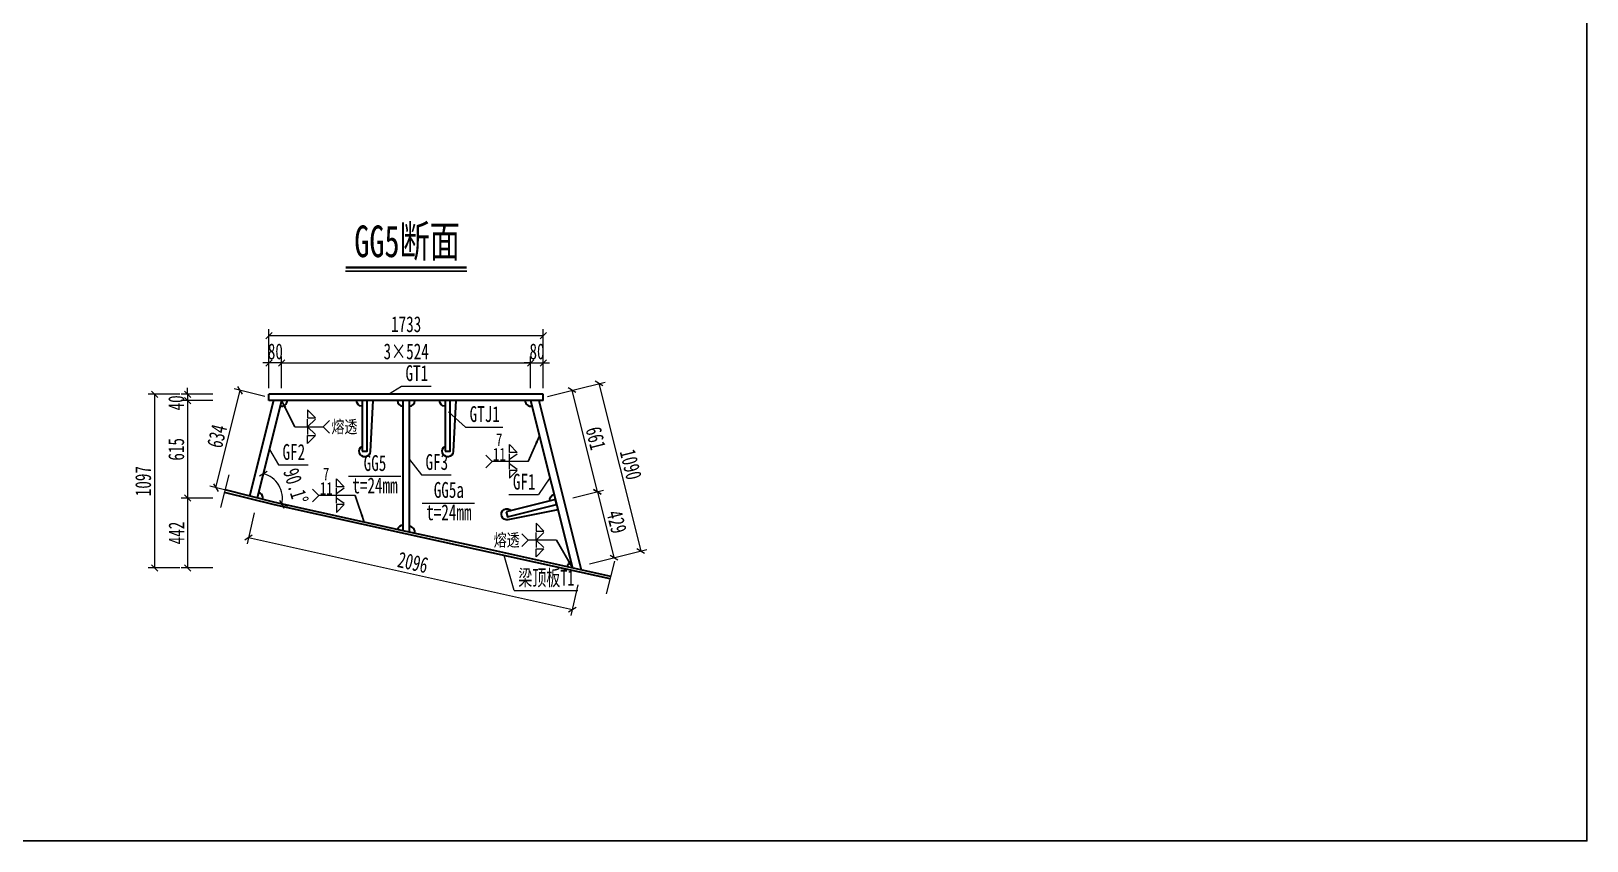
# Model space of a CAD drawing. Header units: millimetres. Extents: x -89049 to 410567, y -307459 to -100425.
# Drawn here: x 125545 to 135373, y -267986 to -262870 of the extents above; entities that cross this region are included whole.
import ezdxf
from ezdxf.enums import TextEntityAlignment as Align

# ---------------------------------------------------------------- set-up
doc = ezdxf.new("R2010")
doc.units = ezdxf.units.MM
doc.layers.get('Defpoints').update_dxf_attribs({"color": 8})
for name, color, linetype, lineweight in [('Dim', 4, 'Continuous', 15), ('文字', 7, 'Continuous', 15), ('标注线及字体', 2, 'Continuous', 15), ('桥 构造粗实', 1, 'Continuous', 30), ('细实线', 4, 'Continuous', 15)]:
    doc.layers.add(name, color=color, linetype=linetype, lineweight=lineweight)
doc.layers.add('Text', color=4, linetype='Continuous')
doc.styles.add('111', font='', dxfattribs={"width": 0.7})
doc.styles.add('BM_Dim', font='', dxfattribs={"width": 0.85})
doc.styles.add('SMEDI', font='', dxfattribs={"width": 0.75})
doc.styles.get("Standard").update_dxf_attribs({"font": ''})
doc.styles.get('111').set_extended_font_data('仿宋_GB2312')
doc.styles.get('BM_Dim').set_extended_font_data('仿宋_GB2312')
doc.styles.get('SMEDI').set_extended_font_data('仿宋_GB2312')
doc.styles.get('Standard').set_extended_font_data('仿宋_GB2312')
doc.dimstyles.new('200', dxfattribs={"dimscale": 0, "dimtxt": 2.5, "dimasz": 1, "dimexe": 1, "dimexo": 1, "dimgap": 0.6, "dimtad": 1, "dimdec": 0, "dimdsep": 46, "dimtxsty": '111', "dimblk": 'OBLIQUE', "dimcen": 0, "dimclrd": 4, "dimclre": 4, "dimclrt": 4, "dimadec": 1, "dimazin": 2, "dimtfac": 1, "dimtdec": 0, "dimtix": 1, "dimtmove": 2, "dimatfit": 3, "dimfxl": 4, "dimfxlon": 1, "dimtolj": 1, "dimlwd": -1, "dimlwe": -1, "dimarcsym": 0})
doc.dimstyles.new('MSteel_1.0_1.0', dxfattribs={"dimtxt": 3, "dimasz": 1.2, "dimexe": 1, "dimexo": 1, "dimgap": 1, "dimtad": 3, "dimtoh": 1, "dimdec": 0, "dimzin": 0, "dimdsep": 46, "dimtxsty": 'Standard', "dimblk": 'ARCHTICK', "dimcen": 0.09, "dimclrd": 3, "dimclre": 3, "dimadec": 0, "dimazin": 0, "dimtfac": 1, "dimtdec": 4, "dimtofl": 0, "dimtmove": 0, "dimatfit": 3, "dimfxl": 1, "dimtolj": 1, "dimtzin": 0, "dimarcsym": 0})

# ---------------------------------------------------------------- blocks, each defined once
blk = doc.blocks.new('28-280过焊孔')
at = {"layer": '桥 构造粗实', "color": 7}
blk.add_line((51, 0), (35, 321.7), dxfattribs=at)
for centre, start, end in [((0, 320), 2.8591, 242.8016), ((-16, 0), 90, 180)]:
    blk.add_arc(centre, 35, start, end, dxfattribs=at)
blk = doc.blocks.new('_Oblique')
at = {"color": 0, "linetype": 'ByBlock', "lineweight": -2}
blk.add_line((-0.5, -0.5), (0.5, 0.5), dxfattribs=at)
blk = doc.blocks.new('*D2072')
at = {"layer": 'Defpoints', "color": 0, "transparency": 16777216}
for p in [(126973.6, -265819.6), (129019.5, -266273.4), (128964, -266523.5)]:
    blk.add_point(p, dxfattribs=at)
at = {"layer": '细实线', "color": 4, "transparency": 16777216}
for p, q in [((126952.8, -265913.5), (126909.5, -266108.7)), ((126918.2, -266069.7), (128964, -266523.5)), ((128998.6, -266367.2), (128955.3, -266562.5))]:
    blk.add_line(p, q, dxfattribs=at)
at = {"layer": '细实线', "color": 4, "transparency": 16777216, "xscale": 40, "yscale": 40, "zscale": 40}
for p, rotation in [((126918.2, -266069.7), 167.4944819550075), ((128964, -266523.5), 347.4944819550075)]:
    blk.add_blockref('_Oblique', p, dxfattribs=dict(at, rotation=rotation))
at = {"layer": '细实线', "color": 4, "transparency": 16777216, "insert": (127956.6, -266226.7), "char_height": 100, "attachment_point": 5, "rotation": 347.49448, "style": '111'}
blk.add_mtext('\\A1;2096', dxfattribs=at)
blk = doc.blocks.new('全融透2')
at = {"layer": 'Dim'}
blk.add_line((0, 0), (-4.48, 0), dxfattribs=at)
for points in [[(-3.23, 2.65), (-3.23, 1.41), (-2, 1.41)], [(-3.23, -2.65), (-3.23, -1.41), (-2, -1.41)]]:
    blk.add_lwpolyline(points, close=True, dxfattribs=at)
for points in [[(-5.48, 1), (-4.48, 0), (-5.48, -1)], [(-2, 1.21), (-3.23, 0), (-3.23, 1.21)], [(-2, -1.21), (-3.23, 0), (-3.23, -1.21)]]:
    blk.add_lwpolyline(points, dxfattribs=at)
at = {"layer": 'Text', "style": 'SMEDI', "width": 0.75}
blk.add_text('熔透', height=2, dxfattribs=at).set_placement((-9.92, 0), align=Align.MIDDLE_LEFT)
blk = doc.blocks.new('_ArchTick')
at = {"color": 0, "linetype": 'ByBlock', "const_width": 0.15}
blk.add_lwpolyline([(-0.5, -0.5), (0.5, 0.5)], dxfattribs=at)
blk = doc.blocks.new('全融透1')
at = {"layer": 'Dim'}
blk.add_line((0, 0), (4.48, 0), dxfattribs=at)
for points in [[(2, 2.65), (2, 1.41), (3.23, 1.41)], [(2, -2.65), (2, -1.41), (3.23, -1.41)]]:
    blk.add_lwpolyline(points, close=True, dxfattribs=at)
for points in [[(3.23, 1.21), (2, 0), (2, 1.21)], [(3.23, -1.21), (2, 0), (2, -1.21)], [(5.48, 1), (4.48, 0), (5.48, -1)]]:
    blk.add_lwpolyline(points, dxfattribs=at)
at = {"layer": 'Text', "style": 'SMEDI', "width": 0.75}
blk.add_text('熔透', height=2, dxfattribs=at).set_placement((5.77, 0), align=Align.MIDDLE_LEFT)
blk = doc.blocks.new('半融透2')
at = {"layer": 'Dim'}
for p, q in [((0, 0), (-5.71, 0)), ((-2.95, 0.34), (-1.72, 1.21)), ((-2.95, -0.34), (-1.72, -1.21))]:
    blk.add_line(p, q, dxfattribs=at)
for points in [[(-1.72, 1.41), (-2.95, 1.41), (-2.95, 2.65)], [(-1.72, -1.41), (-2.95, -1.41), (-2.95, -2.65)]]:
    blk.add_lwpolyline(points, close=True, dxfattribs=at)
for points in [[(-6.71, -1), (-5.71, 0), (-6.71, 1)], [(-2.95, -1.21), (-2.95, 0), (-2.95, 1.21)]]:
    blk.add_lwpolyline(points, dxfattribs=at)
at = {"layer": 'Text', "style": 'SMEDI', "width": 0.75}
blk.add_text('7', height=2, dxfattribs=at).set_placement((-5.1, 3.42), align=Align.MIDDLE_LEFT)
blk = doc.blocks.new('*D2112')
at = {"layer": 'Defpoints', "color": 0, "transparency": 16777216}
for p in [(127047.5, -264965.4), (127047.5, -265204.1), (127127.5, -265204.1)]:
    blk.add_point(p, dxfattribs=at)
at = {"layer": '细实线', "color": 4, "transparency": 16777216}
for p, q in [((127047.5, -264965.4), (127007.5, -264965.4)), ((127047.5, -265125.4), (127047.5, -264925.4)), ((127127.5, -264965.4), (127047.5, -264965.4)), ((127127.5, -265125.4), (127127.5, -264925.4)), ((127127.5, -264965.4), (127167.5, -264965.4))]:
    blk.add_line(p, q, dxfattribs=at)
at = {"layer": '细实线', "color": 4, "transparency": 16777216, "xscale": 40, "yscale": 40, "zscale": 40}
blk.add_blockref('_Oblique', (127047.5, -264965.4), dxfattribs=at)
at = {"layer": '细实线', "color": 4, "transparency": 16777216, "xscale": 40, "yscale": 40, "zscale": 40, "rotation": 180}
blk.add_blockref('_Oblique', (127127.5, -264965.4), dxfattribs=at)
at = {"layer": '细实线', "color": 4, "transparency": 16777216, "insert": (127087.5, -264893.8), "char_height": 100, "attachment_point": 5, "style": '111'}
blk.add_mtext('\\A1;80', dxfattribs=at)
blk = doc.blocks.new('*D2113')
at = {"layer": 'Defpoints', "color": 0, "transparency": 16777216}
for p in [(128700.6, -264965.4), (127127.5, -265204.1), (128700.6, -265204.1)]:
    blk.add_point(p, dxfattribs=at)
at = {"layer": '细实线', "color": 4, "transparency": 16777216}
for p, q in [((127127.5, -265125.4), (127127.5, -264925.4)), ((127127.5, -264965.4), (128700.6, -264965.4)), ((128700.6, -265125.4), (128700.6, -264925.4))]:
    blk.add_line(p, q, dxfattribs=at)
at = {"layer": '细实线', "color": 4, "transparency": 16777216, "xscale": 40, "yscale": 40, "zscale": 40, "rotation": 180}
blk.add_blockref('_Oblique', (127127.5, -264965.4), dxfattribs=at)
at = {"layer": '细实线', "color": 4, "transparency": 16777216, "xscale": 40, "yscale": 40, "zscale": 40}
blk.add_blockref('_Oblique', (128700.6, -264965.4), dxfattribs=at)
at = {"layer": '细实线', "color": 4, "transparency": 16777216, "insert": (127914.1, -264893.8), "char_height": 100, "attachment_point": 5, "style": '111'}
blk.add_mtext('\\A1;3×524', dxfattribs=at)
blk = doc.blocks.new('*D2114')
at = {"layer": 'Defpoints', "color": 0, "transparency": 16777216}
for p in [(128780.6, -264965.4), (128700.6, -265204.1), (128780.6, -265204.1)]:
    blk.add_point(p, dxfattribs=at)
at = {"layer": '细实线', "color": 4, "transparency": 16777216}
for p, q in [((128700.6, -264965.4), (128660.6, -264965.4)), ((128700.6, -265125.4), (128700.6, -264925.4)), ((128700.6, -264965.4), (128780.6, -264965.4)), ((128780.6, -265125.4), (128780.6, -264925.4)), ((128780.6, -264965.4), (128820.6, -264965.4))]:
    blk.add_line(p, q, dxfattribs=at)
at = {"layer": '细实线', "color": 4, "transparency": 16777216, "xscale": 40, "yscale": 40, "zscale": 40}
blk.add_blockref('_Oblique', (128700.6, -264965.4), dxfattribs=at)
at = {"layer": '细实线', "color": 4, "transparency": 16777216, "xscale": 40, "yscale": 40, "zscale": 40, "rotation": 180}
blk.add_blockref('_Oblique', (128780.6, -264965.4), dxfattribs=at)
at = {"layer": '细实线', "color": 4, "transparency": 16777216, "insert": (128740.6, -264893.8), "char_height": 100, "attachment_point": 5, "style": '111'}
blk.add_mtext('\\A1;80', dxfattribs=at)
blk = doc.blocks.new('*D2115')
at = {"layer": 'Defpoints', "color": 0, "transparency": 16777216}
for p in [(128780.6, -264793.4), (127047.5, -265164.1), (128780.6, -265164.1)]:
    blk.add_point(p, dxfattribs=at)
at = {"layer": '细实线', "color": 4, "transparency": 16777216}
for p, q in [((127047.5, -264953.4), (127047.5, -264753.4)), ((128780.6, -264953.4), (128780.6, -264753.4)), ((127047.5, -264793.4), (128780.6, -264793.4))]:
    blk.add_line(p, q, dxfattribs=at)
at = {"layer": '细实线', "color": 4, "transparency": 16777216, "xscale": 40, "yscale": 40, "zscale": 40, "rotation": 180}
blk.add_blockref('_Oblique', (127047.5, -264793.4), dxfattribs=at)
at = {"layer": '细实线', "color": 4, "transparency": 16777216, "xscale": 40, "yscale": 40, "zscale": 40}
blk.add_blockref('_Oblique', (128780.6, -264793.4), dxfattribs=at)
at = {"layer": '细实线', "color": 4, "transparency": 16777216, "insert": (127914.1, -264721.9), "char_height": 100, "attachment_point": 5, "style": '111'}
blk.add_mtext('\\A1;1733', dxfattribs=at)
blk = doc.blocks.new('*D2132')
at = {"layer": 'Defpoints', "color": 0, "transparency": 16777216}
for p in [(126865.7, -265138.7), (127127.5, -265204.1), (126973.6, -265819.6)]:
    blk.add_point(p, dxfattribs=at)
at = {"layer": '细实线', "color": 4, "transparency": 16777216}
for p, q in [((126711.8, -265754.2), (126865.7, -265138.7)), ((127021, -265177.5), (126826.9, -265129)), ((126867, -265793), (126673, -265744.5))]:
    blk.add_line(p, q, dxfattribs=at)
at = {"layer": '细实线', "color": 4, "transparency": 16777216, "xscale": 40, "yscale": 40, "zscale": 40}
for p, rotation in [((126865.7, -265138.7), 75.96054315129734), ((126711.8, -265754.2), 255.9605431512973)]:
    blk.add_blockref('_Oblique', p, dxfattribs=dict(at, rotation=rotation))
at = {"layer": '细实线', "color": 4, "transparency": 16777216, "insert": (126719.3, -265429.1), "char_height": 100, "attachment_point": 5, "rotation": 75.96054, "style": '111'}
blk.add_mtext('\\A1;634', dxfattribs=at)
blk = doc.blocks.new('*D2154')
at = {"layer": 'Defpoints', "color": 0, "transparency": 16777216}
for p in [(128962.4, -265138.7), (128700.6, -265204.1), (128860.9, -265845.3)]:
    blk.add_point(p, dxfattribs=at)
at = {"layer": '细实线', "color": 4, "transparency": 16777216}
for p, q in [((128807.2, -265177.5), (129001.2, -265129)), ((129122.7, -265779.8), (128962.4, -265138.7)), ((128967.5, -265818.6), (129161.5, -265770.1))]:
    blk.add_line(p, q, dxfattribs=at)
at = {"layer": '细实线', "color": 4, "transparency": 16777216, "xscale": 40, "yscale": 40, "zscale": 40}
for p, rotation in [((128962.4, -265138.7), 104.0371297283108), ((129122.7, -265779.8), 284.0371297283108)]:
    blk.add_blockref('_Oblique', p, dxfattribs=dict(at, rotation=rotation))
at = {"layer": '细实线', "color": 4, "transparency": 16777216, "insert": (129112, -265441.9), "char_height": 100, "attachment_point": 5, "rotation": 284.03713, "style": '111'}
blk.add_mtext('\\A1;661', dxfattribs=at)
blk = doc.blocks.new('*D2155')
at = {"layer": 'Defpoints', "color": 0, "transparency": 16777216}
for p in [(128860.9, -265845.3), (128964.9, -266261.4), (129226.7, -266195.9)]:
    blk.add_point(p, dxfattribs=at)
at = {"layer": '细实线', "color": 4, "transparency": 16777216}
for p, q in [((128967.5, -265818.6), (129161.5, -265770.1)), ((129122.7, -265779.8), (129226.7, -266195.9)), ((129071.5, -266234.7), (129265.5, -266186.2))]:
    blk.add_line(p, q, dxfattribs=at)
at = {"layer": '细实线', "color": 4, "transparency": 16777216, "xscale": 40, "yscale": 40, "zscale": 40}
for p, rotation in [((129122.7, -265779.8), 104.0349737151969), ((129226.7, -266195.9), 284.0349737151969)]:
    blk.add_blockref('_Oblique', p, dxfattribs=dict(at, rotation=rotation))
at = {"layer": '细实线', "color": 4, "transparency": 16777216, "insert": (129244.2, -265970.5), "char_height": 100, "attachment_point": 5, "rotation": 284.03497, "style": '111'}
blk.add_mtext('\\A1;429', dxfattribs=at)
blk = doc.blocks.new('*D2156')
at = {"layer": 'Defpoints', "color": 0, "transparency": 16777216}
for p in [(128700.6, -265204.1), (129395.9, -266153.6), (128964.9, -266261.4)]:
    blk.add_point(p, dxfattribs=at)
at = {"layer": '细实线', "color": 4, "transparency": 16777216}
for p, q in [((128976.4, -265135.2), (129170.4, -265086.7)), ((129131.6, -265096.4), (129395.9, -266153.6)), ((129240.7, -266192.4), (129434.7, -266143.9))]:
    blk.add_line(p, q, dxfattribs=at)
at = {"layer": '细实线', "color": 4, "transparency": 16777216, "xscale": 40, "yscale": 40, "zscale": 40}
for p, rotation in [((129131.6, -265096.4), 104.0362811810564), ((129395.9, -266153.6), 284.0362811810564)]:
    blk.add_blockref('_Oblique', p, dxfattribs=dict(at, rotation=rotation))
at = {"layer": '细实线', "color": 4, "transparency": 16777216, "insert": (129333.2, -265607.7), "char_height": 100, "attachment_point": 5, "rotation": 284.03628, "style": '111'}
blk.add_mtext('\\A1;1090', dxfattribs=at)
blk = doc.blocks.new('*D2166')
at = {"layer": 'Defpoints', "color": 0, "transparency": 16777216}
for p in [(127047.5, -265164.1), (126533.4, -265204.2), (127047.5, -265204.2)]:
    blk.add_point(p, dxfattribs=at)
at = {"layer": '细实线', "color": 4, "transparency": 16777216}
for p, q in [((126693.4, -265164.1), (126493.4, -265164.1)), ((126533.4, -265164.1), (126533.4, -265124.1)), ((126533.4, -265164.1), (126533.4, -265204.2)), ((126693.4, -265204.2), (126493.4, -265204.2)), ((126533.4, -265204.2), (126533.4, -265244.2))]:
    blk.add_line(p, q, dxfattribs=at)
at = {"layer": '细实线', "color": 4, "transparency": 16777216, "xscale": 40, "yscale": 40, "zscale": 40}
for p, rotation in [((126533.4, -265164.1), 270), ((126533.4, -265204.2), 90)]:
    blk.add_blockref('_Oblique', p, dxfattribs=dict(at, rotation=rotation))
at = {"layer": '细实线', "color": 4, "transparency": 16777216, "insert": (126461.8, -265218.3), "char_height": 100, "attachment_point": 5, "rotation": 90, "style": '111'}
blk.add_mtext('\\A1;40', dxfattribs=at)
blk = doc.blocks.new('*D2167')
at = {"layer": 'Defpoints', "color": 0, "transparency": 16777216}
for p in [(127047.5, -265204.2), (126533.4, -265819.6), (126973.6, -265819.6)]:
    blk.add_point(p, dxfattribs=at)
at = {"layer": '细实线', "color": 4, "transparency": 16777216}
for p, q in [((126693.4, -265204.2), (126493.4, -265204.2)), ((126533.4, -265204.2), (126533.4, -265819.6)), ((126693.4, -265819.6), (126493.4, -265819.6))]:
    blk.add_line(p, q, dxfattribs=at)
at = {"layer": '细实线', "color": 4, "transparency": 16777216, "xscale": 40, "yscale": 40, "zscale": 40}
for p, rotation in [((126533.4, -265204.2), 90), ((126533.4, -265819.6), 270)]:
    blk.add_blockref('_Oblique', p, dxfattribs=dict(at, rotation=rotation))
at = {"layer": '细实线', "color": 4, "transparency": 16777216, "insert": (126461.8, -265511.9), "char_height": 100, "attachment_point": 5, "rotation": 90, "style": '111'}
blk.add_mtext('\\A1;615', dxfattribs=at)
blk = doc.blocks.new('*D2168')
at = {"layer": 'Defpoints', "color": 0, "transparency": 16777216}
for p in [(126973.6, -265819.6), (126533.4, -266261.4), (128964.9, -266261.4)]:
    blk.add_point(p, dxfattribs=at)
at = {"layer": '细实线', "color": 4, "transparency": 16777216}
for p, q in [((126693.4, -265819.6), (126493.4, -265819.6)), ((126533.4, -265819.6), (126533.4, -266261.4)), ((126693.4, -266261.4), (126493.4, -266261.4))]:
    blk.add_line(p, q, dxfattribs=at)
at = {"layer": '细实线', "color": 4, "transparency": 16777216, "xscale": 40, "yscale": 40, "zscale": 40}
for p, rotation in [((126533.4, -265819.6), 90), ((126533.4, -266261.4), 270)]:
    blk.add_blockref('_Oblique', p, dxfattribs=dict(at, rotation=rotation))
at = {"layer": '细实线', "color": 4, "transparency": 16777216, "insert": (126462.9, -266040.5), "char_height": 100, "attachment_point": 5, "rotation": 90, "style": '111'}
blk.add_mtext('\\A1;442', dxfattribs=at)
blk = doc.blocks.new('*D2169')
at = {"layer": 'Defpoints', "color": 0, "transparency": 16777216}
for p in [(127047.5, -265164.1), (126324.5, -266261.4), (128964.9, -266261.4)]:
    blk.add_point(p, dxfattribs=at)
at = {"layer": '细实线', "color": 4, "transparency": 16777216}
for p, q in [((126484.5, -265164.1), (126284.5, -265164.1)), ((126324.5, -265164.1), (126324.5, -266261.4)), ((126484.5, -266261.4), (126284.5, -266261.4))]:
    blk.add_line(p, q, dxfattribs=at)
at = {"layer": '细实线', "color": 4, "transparency": 16777216, "xscale": 40, "yscale": 40, "zscale": 40}
for p, rotation in [((126324.5, -265164.1), 90), ((126324.5, -266261.4), 270)]:
    blk.add_blockref('_Oblique', p, dxfattribs=dict(at, rotation=rotation))
at = {"layer": '细实线', "color": 4, "transparency": 16777216, "insert": (126253, -265712.8), "char_height": 100, "attachment_point": 5, "rotation": 90, "style": '111'}
blk.add_mtext('\\A1;1097', dxfattribs=at)
blk = doc.blocks.new('*D2187')
at = {"layer": 'Defpoints', "color": 0, "transparency": 16777216}
for p in [(127127.5, -265204.1), (126769.9, -265768.5), (126973.6, -265819.6), (127086, -265847.9), (127129.1, -265788.5)]:
    blk.add_point(p, dxfattribs=at)
at = {"layer": '细实线', "color": 4, "transparency": 16777216}
blk.add_line((127124.8, -265857.6), (127166.2, -265868), dxfattribs=at)
blk.add_arc((126973.6, -265819.6), 158.5, 345.90222, 75.96372, dxfattribs=at)
at = {"layer": '细实线', "color": 4, "transparency": 16777216, "xscale": 40, "yscale": 40, "zscale": 40}
for p, rotation in [((127012.1, -265665.8), 165.9637188193401), ((127127.4, -265858.3), 255.9022180603406)]:
    blk.add_blockref('_Oblique', p, dxfattribs=dict(at, rotation=rotation))
at = {"layer": '细实线', "color": 4, "transparency": 16777216, "insert": (127216.5, -265744), "char_height": 100, "attachment_point": 5, "rotation": 287.29601, "style": '111'}
blk.add_mtext('\\A1;90.1%%d', dxfattribs=at)

msp = doc.modelspace()

# ---------------------------------------------------------------- linework, layer by layer
at = {"color": 4}
msp.add_line((127531.1, -264386.7), (128297, -264386.7), dxfattribs=at)
at = {"color": 6, "const_width": 14.4}
msp.add_lwpolyline([(127531.1, -264362.7), (128297, -264362.7)], dxfattribs=at)
at = {"layer": 'Defpoints'}
msp.add_lwpolyline([(119973.4, -257753.6), (135373.4, -257753.6), (135373.4, -267985.6), (119973.4, -267985.6)], close=True, dxfattribs=at)
at = {"layer": '桥 构造粗实'}
for p, q in [((128780.6, -265164.1), (127047.5, -265164.1)), ((127047.5, -265204.1), (127047.5, -265164.1)), ((128780.6, -265204.1), (128780.6, -265164.1)), ((127076, -265204.1), (126925.1, -265807.5)), ((127127.5, -265204.1), (126973.6, -265819.6)), ((128780.6, -265204.1), (127047.5, -265204.1)), ((127894.1, -266025.7), (127894.1, -265204.1)), ((127934.1, -266034.5), (127934.1, -265204.1)), ((128700.6, -265204.1), (128964.9, -266261.4)), ((128752.1, -265204.1), (129019.5, -266273.4))]:
    msp.add_line(p, q, dxfattribs=at)
at = {"layer": '桥 构造粗实', "color": 7}
for points in [[(127635.9, -265524.1), (127667.9, -265524.1), (127667.9, -265204.1), (127635.9, -265204.1)], [(128160.3, -265524.1), (128192.3, -265524.1), (128192.2, -265204.1), (128160.2, -265204.1)], [(128546.6, -265907.4), (128554.3, -265938.4), (128864.8, -265860.8), (128857, -265829.8)]]:
    msp.add_lwpolyline(points, close=True, dxfattribs=at)
at = {"layer": '桥 构造粗实'}
for points in [[(129206.3, -266314.5), (128372.7, -266131), (127914.1, -266030.1), (127086, -265847.9), (126769.9, -265768.5)], [(129202.4, -266330), (128369.3, -266146.7), (127910.6, -266045.7), (127082.4, -265863.4), (126766, -265784)]]:
    msp.add_lwpolyline(points, dxfattribs=at)
for centre, start, end in [((127127.5, -265204.1), 255.96417, 0.00022), ((127894.1, -265204.1), 180, 270), ((127934.1, -265204.1), 270, 360), ((128700.6, -265204.1), 179.99978, 284.03583), ((126973.6, -265819.6), 345.90222, 75.96372), ((127894.1, -266025.7), 90, 167.58775), ((127934.1, -266034.5), 347.58766, 90), ((128964.9, -266261.4), 104.03628, 167.58758)]:
    msp.add_arc(centre, 35, start, end, dxfattribs=at)
at = {"layer": '细实线'}
for p, q in [((127803.2, -265164.1), (127883.9, -265111.9)), ((127883.9, -265111.9), (128072, -265111.9)), ((128288.5, -265371.8), (128181.8, -265275.7)), ((128288.5, -265371.8), (128525, -265371.8)), ((127050.6, -265511.9), (127106.9, -265609.8)), ((127106.9, -265609.8), (127295, -265609.8)), ((127934.1, -265575.5), (128010.3, -265673.5)), ((126793.8, -265673.4), (126742.1, -265879.1)), ((127549.4, -265681.5), (127880.2, -265681.5)), ((128010.3, -265673.5), (128198.4, -265673.5)), ((128822.4, -265691.3), (128750.3, -265797.7)), ((128016.1, -265851.2), (128346.8, -265851.2)), ((128562.2, -265797.7), (128750.3, -265797.7)), ((128597.1, -266404.5), (128533.2, -266182.8)), ((129230.2, -266219.4), (129178.5, -266425.1)), ((128597.1, -266404.5), (128998, -266404.5))]:
    msp.add_line(p, q, dxfattribs=at)

# ---------------------------------------------------------------- block references
at = {"layer": '细实线', "xscale": 40, "yscale": 40, "zscale": 40}
for name, p in [('全融透1', (127211.4, -265369)), ('半融透2', (128684.9, -265588.2)), ('半融透2', (127591.5, -265804.5)), ('全融透2', (128864.1, -266084.7))]:
    msp.add_blockref(name, p, dxfattribs=at)
at = {"layer": '细实线', "xscale": -1}
for p, rotation in [((127651.9, -265204.1), 180.0051313810905), ((128176.2, -265204.1), 180.0051313810905), ((128860.9, -265845.3), 104.036624505605)]:
    msp.add_blockref('28-280过焊孔', p, dxfattribs=dict(at, rotation=rotation))

# ---------------------------------------------------------------- texts
at = {"layer": 'Text', "style": 'SMEDI', "width": 0.75}
for p in [(128462, -265542.6), (127368.6, -265758.9)]:
    msp.add_text('11', height=80, dxfattribs=at).set_placement(p, align=Align.MIDDLE_LEFT)
at = {"layer": '文字', "style": 'BM_Dim'}
for s, width, p in [('GT1', 0.7, (127981.5, -265110.5)), ('GTJ1', 0.7, (128410.3, -265369)), ('GF2', 0.7, (127204.5, -265608.3)), ('GG5', 0.7, (127717.1, -265678.6)), ('GF3', 0.7, (128107.9, -265672)), ('GF1', 0.7, (128659.9, -265796.3)), ('t=24mm', 0.7, (127717.1, -265819.9)), ('GG5a', 0.7, (128183.7, -265848.3)), ('t=24mm', 0.7, (128183.7, -265989.6)), ('梁顶板T1', 0.65, (128799.5, -266403))]:
    msp.add_text(s, height=100, dxfattribs=dict(at, width=width)).set_placement(p, align=Align.BOTTOM_CENTER)
at = {"layer": '标注线及字体', "style": '111', "width": 0.7}
msp.add_text('GG5断面', height=200, dxfattribs=at).set_placement((127920.1, -264194.3), align=Align.MIDDLE)

# ---------------------------------------------------------------- dimensions: what is measured, and where the dimension line sits
at = {"layer": '细实线'}
for base, p1, p2, picture, middle in [((128780.6, -264793.4), (127047.5, -265164.1), (128780.6, -265164.1), '*D2115', (127914.1, -264721.9)), ((127047.5, -264965.4), (127127.5, -265204.1), (127047.5, -265204.1), '*D2112', (127087.5, -264893.8)), ((128780.6, -264965.4), (128700.6, -265204.1), (128780.6, -265204.1), '*D2114', (128740.6, -264893.8))]:
    dim = msp.add_linear_dim(base=base, p1=p1, p2=p2, dimstyle='200', override={"dimscale": 40, "dimblk": 'Oblique'}, dxfattribs=at)
    dim.commit()
    dim.dimension.update_dxf_attribs({"geometry": picture, "text_midpoint": middle})
dim = msp.add_linear_dim(base=(128700.6, -264965.4), p1=(127127.5, -265204.1), p2=(128700.6, -265204.1), text='3×524', dimstyle='200', override={"dimscale": 40, "dimtxsty": '111', "dimblk": 'Oblique'}, dxfattribs=at)
dim.commit()
dim.dimension.update_dxf_attribs({"geometry": '*D2113', "text_midpoint": (127914.1, -264893.8)})
for p1, p2, distance, picture, middle in [((128700.6, -265204.1), (128964.9, -266261.4), 444.3, '*D2156', (129333.2, -265607.7)), ((126973.6, -265819.6), (127127.5, -265204.1), 269.8, '*D2132', (126719.3, -265429.1)), ((128860.9, -265845.3), (128700.6, -265204.1), -269.8, '*D2154', (129112, -265441.9)), ((128860.9, -265845.3), (128964.9, -266261.4), 269.9, '*D2155', (129244.2, -265970.5)), ((126973.6, -265819.6), (129019.5, -266273.4), -256.1, '*D2072', (127956.6, -266226.7))]:
    dim = msp.add_aligned_dim(p1=p1, p2=p2, distance=distance, dimstyle='200', override={"dimscale": 40, "dimblk": 'Oblique'}, dxfattribs=at)
    dim.commit()
    dim.dimension.update_dxf_attribs({"geometry": picture, "text_midpoint": middle})
for base, p1, p2, picture, middle in [((126324.5, -266261.4), (127047.5, -265164.1), (128964.9, -266261.4), '*D2169', (126253, -265712.8)), ((126533.4, -265819.6), (127047.5, -265204.2), (126973.6, -265819.6), '*D2167', (126461.8, -265511.9)), ((126533.4, -266261.4), (126973.6, -265819.6), (128964.9, -266261.4), '*D2168', (126462.9, -266040.5))]:
    dim = msp.add_linear_dim(base=base, p1=p1, p2=p2, angle=90, dimstyle='200', override={"dimscale": 40, "dimblk": 'Oblique'}, dxfattribs=at)
    dim.commit()
    dim.dimension.update_dxf_attribs({"geometry": picture, "text_midpoint": middle})
dim = msp.add_linear_dim(base=(126533.4, -265204.2), p1=(127047.5, -265164.1), p2=(127047.5, -265204.2), angle=90, dimstyle='200', override={"dimscale": 40, "dimblk": 'Oblique'}, dxfattribs=at)
dim.commit()
dim.dimension.update_dxf_attribs({"geometry": '*D2166', "text_midpoint": (126461.8, -265218.3), "dimtype": 160})
dim = msp.add_angular_dim_2l(base=(127129.1, -265788.5), line1=((127127.5, -265204.1), (126973.6, -265819.6)), line2=((127086, -265847.9), (126769.9, -265768.5)), dimstyle='200', override={"dimscale": 40, "dimblk": 'Oblique'}, dxfattribs=at)
dim.commit()
dim.dimension.update_dxf_attribs({"geometry": '*D2187', "text_midpoint": (127216.5, -265744), "dimtype": 162})

# ---------------------------------------------------------------- leaders
at = {"layer": 'Dim'}
for points in [[(127127.5, -265204.1), (127211.4, -265369)], [(128756.4, -265426.8), (128684.9, -265588.2)], [(127649.6, -265971.9), (127591.5, -265804.5)], [(128964.9, -266261.4), (128864.1, -266084.7)]]:
    msp.add_leader(points, dimstyle='MSteel_1.0_1.0', override={"dimscale": 40, "dimclrd": 256}, dxfattribs=at)

doc.saveas('drawing.dxf')
